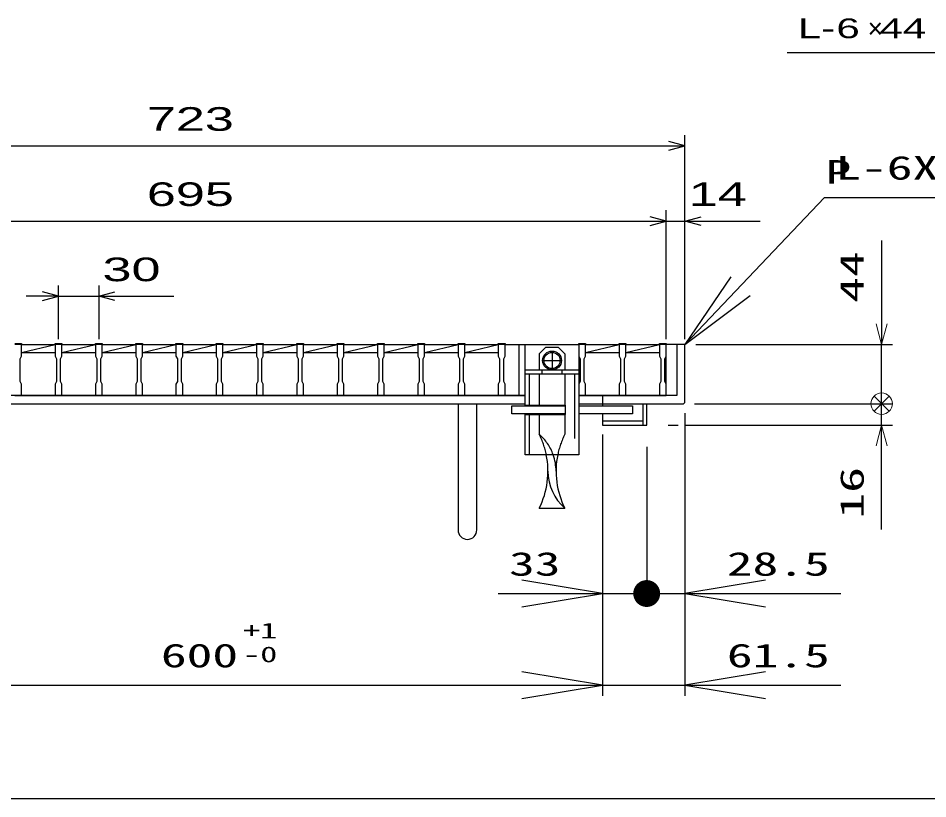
# Model space of a CAD drawing. Units: millimetres, scale not verified. Extents: x -1456 to 1389, y -1026 to 839.
# Drawn here: x -868 to -191, y -921 to -340 of the extents above; entities that cross this region are included whole.
import ezdxf
from ezdxf.enums import TextEntityAlignment as Align

# ---------------------------------------------------------------- set-up
doc = ezdxf.new("R2010")
doc.units = ezdxf.units.MM
doc.header["$LTSCALE"] = 8
doc.linetypes.add('CHAIN', pattern=[18.5, 12, -1.5, 3.5, -1.5])
doc.linetypes.add('DASHED', pattern=[7.5, 6, -1.5])
for name, color, linetype, lineweight in [('0_2', 150, 'Continuous', 25), ('16', 3, 'Continuous', 25), ('17', 2, 'Continuous', 25), ('19', 6, 'Continuous', 25), ('22', 4, 'Continuous', 25), ('29', 6, 'Continuous', 25)]:
    doc.layers.add(name, color=color, linetype=linetype, lineweight=lineweight)
doc.styles.add('ベクトル', font='')
doc.styles.add('ＭＳ ゴシック', font='')
doc.styles.get('ベクトル').set_extended_font_data('ベクトル')
doc.styles.get('ＭＳ ゴシック').set_extended_font_data('MS Gothic')

# ---------------------------------------------------------------- blocks, each defined once
blk = doc.blocks.new('open_arrow')
at = {"color": 0, "linetype": 'Continuous', "lineweight": -2}
blk.add_lwpolyline([(7.5, 1.25), (0, 0), (7.5, -1.25)], dxfattribs=at)
blk = doc.blocks.new('filled_dot')
at = {"color": 0, "linetype": 'Continuous', "lineweight": -2, "const_width": 1.25}
blk.add_lwpolyline([(-0.625, 0, 1), (0.625, 0, 1)], format="xyb", close=True, dxfattribs=at)

msp = doc.modelspace()

# ---------------------------------------------------------------- linework, layer by layer
at = {"layer": '0_2'}
msp.add_line((1388.8, -921.2), (-1379.2, -921.2), dxfattribs=at)
at = {"layer": '16'}
for p, q in [((-871, -582.3), (-866, -582.3)), ((-866, -582.3), (-866, -583)), ((-841, -583), (-841, -582.3)), ((-841, -582.3), (-836, -582.3)), ((-836, -582.3), (-836, -583)), ((-811, -583), (-811, -582.3)), ((-811, -582.3), (-806, -582.3)), ((-806, -582.3), (-806, -583)), ((-781, -583), (-781, -582.3)), ((-781, -582.3), (-776, -582.3)), ((-776, -582.3), (-776, -583)), ((-751, -583), (-751, -582.3)), ((-751, -582.3), (-746, -582.3)), ((-746, -582.3), (-746, -583)), ((-721, -583), (-721, -582.3)), ((-721, -582.3), (-716, -582.3)), ((-716, -582.3), (-716, -583)), ((-691, -583), (-691, -582.3)), ((-691, -582.3), (-686, -582.3)), ((-686, -582.3), (-686, -583)), ((-661, -583), (-661, -582.3)), ((-661, -582.3), (-656, -582.3)), ((-656, -582.3), (-656, -583)), ((-631, -583), (-631, -582.3)), ((-631, -582.3), (-626, -582.3)), ((-626, -582.3), (-626, -583)), ((-601, -583), (-601, -582.3)), ((-601, -582.3), (-596, -582.3)), ((-596, -582.3), (-596, -583)), ((-571, -583), (-571, -582.3)), ((-571, -582.3), (-566, -582.3)), ((-566, -582.3), (-566, -583)), ((-541, -583), (-541, -582.3)), ((-541, -582.3), (-536, -582.3)), ((-536, -582.3), (-536, -583)), ((-511, -583), (-511, -582.3)), ((-511, -582.3), (-506, -582.3)), ((-506, -582.3), (-506, -583)), ((-451, -583), (-451, -582.3)), ((-451, -582.3), (-446, -582.3)), ((-446, -582.3), (-446, -583)), ((-421, -583), (-421, -582.3)), ((-421, -582.3), (-416, -582.3)), ((-416, -582.3), (-416, -583)), ((-391, -583), (-391, -582.3)), ((-391, -582.3), (-386, -582.3)), ((-386, -582.3), (-386, -583)), ((-866, -583), (-871, -583)), ((-866, -591.5), (-866, -583)), ((-866, -583), (-841, -583)), ((-866, -589), (-841, -583)), ((-866, -589), (-841, -589)), ((-841, -583), (-841, -591.5)), ((-836, -583), (-841, -583)), ((-836, -591.5), (-836, -583)), ((-836, -583), (-811, -583)), ((-836, -589), (-811, -583)), ((-836, -589), (-811, -589)), ((-811, -583), (-811, -591.5)), ((-806, -583), (-811, -583)), ((-806, -591.5), (-806, -583)), ((-806, -583), (-781, -583)), ((-806, -589), (-781, -583)), ((-806, -589), (-781, -589)), ((-781, -583), (-781, -591.5)), ((-776, -583), (-781, -583)), ((-776, -591.5), (-776, -583)), ((-776, -583), (-751, -583)), ((-776, -589), (-751, -583)), ((-776, -589), (-751, -589)), ((-751, -583), (-751, -591.5)), ((-746, -583), (-751, -583)), ((-746, -591.5), (-746, -583)), ((-746, -583), (-721, -583)), ((-746, -589), (-721, -583)), ((-746, -589), (-721, -589)), ((-721, -583), (-721, -591.5)), ((-716, -583), (-721, -583)), ((-716, -591.5), (-716, -583)), ((-716, -583), (-691, -583)), ((-716, -589), (-691, -583)), ((-716, -589), (-691, -589)), ((-691, -583), (-691, -591.5)), ((-686, -583), (-691, -583)), ((-686, -591.5), (-686, -583)), ((-686, -583), (-661, -583)), ((-686, -589), (-661, -583)), ((-686, -589), (-661, -589)), ((-661, -583), (-661, -591.5)), ((-656, -583), (-661, -583)), ((-656, -591.5), (-656, -583)), ((-656, -583), (-631, -583)), ((-656, -589), (-631, -583)), ((-656, -589), (-631, -589)), ((-631, -583), (-631, -591.5)), ((-626, -583), (-631, -583)), ((-626, -591.5), (-626, -583)), ((-626, -583), (-601, -583)), ((-626, -589), (-601, -583)), ((-626, -589), (-601, -589)), ((-601, -583), (-601, -591.5)), ((-596, -583), (-601, -583)), ((-596, -591.5), (-596, -583)), ((-596, -583), (-571, -583)), ((-596, -589), (-571, -583)), ((-596, -589), (-571, -589)), ((-571, -583), (-571, -591.5)), ((-566, -583), (-571, -583)), ((-566, -591.5), (-566, -583)), ((-566, -583), (-541, -583)), ((-566, -589), (-541, -583)), ((-566, -589), (-541, -589)), ((-541, -583), (-541, -591.5)), ((-536, -583), (-541, -583)), ((-536, -591.5), (-536, -583)), ((-536, -583), (-511, -583)), ((-536, -589), (-511, -583)), ((-536, -589), (-511, -589)), ((-511, -583), (-511, -591.5)), ((-506, -583), (-511, -583)), ((-506, -591.5), (-506, -583)), ((-506, -583), (-481, -583)), ((-476, -583), (-451, -583)), ((-451, -583), (-451, -591.5)), ((-446, -583), (-451, -583)), ((-446, -591.5), (-446, -583)), ((-446, -583), (-421, -583)), ((-446, -589), (-421, -583)), ((-446, -589), (-421, -589)), ((-421, -583), (-421, -591.5)), ((-416, -583), (-421, -583)), ((-416, -591.5), (-416, -583)), ((-416, -583), (-391, -583)), ((-416, -589), (-391, -583)), ((-416, -589), (-391, -589)), ((-391, -583), (-391, -591.5)), ((-386, -583), (-391, -583)), ((-386, -591.5), (-386, -583)), ((-386, -621), (-386, -583)), ((-867, -593.5), (-866, -591.5)), ((-867, -610.5), (-867, -593.5)), ((-841, -591.5), (-840, -593.5)), ((-840, -593.5), (-840, -610.5)), ((-837, -593.5), (-836, -591.5)), ((-837, -610.5), (-837, -593.5)), ((-811, -591.5), (-810, -593.5)), ((-810, -593.5), (-810, -610.5)), ((-807, -593.5), (-806, -591.5)), ((-807, -610.5), (-807, -593.5)), ((-781, -591.5), (-780, -593.5)), ((-780, -593.5), (-780, -610.5)), ((-777, -593.5), (-776, -591.5)), ((-777, -610.5), (-777, -593.5)), ((-751, -591.5), (-750, -593.5)), ((-750, -593.5), (-750, -610.5)), ((-747, -593.5), (-746, -591.5)), ((-747, -610.5), (-747, -593.5)), ((-721, -591.5), (-720, -593.5)), ((-720, -593.5), (-720, -610.5)), ((-717, -593.5), (-716, -591.5)), ((-717, -610.5), (-717, -593.5)), ((-691, -591.5), (-690, -593.5)), ((-690, -593.5), (-690, -610.5)), ((-687, -593.5), (-686, -591.5)), ((-687, -610.5), (-687, -593.5)), ((-661, -591.5), (-660, -593.5)), ((-660, -593.5), (-660, -610.5)), ((-657, -593.5), (-656, -591.5)), ((-657, -610.5), (-657, -593.5)), ((-631, -591.5), (-630, -593.5)), ((-630, -593.5), (-630, -610.5)), ((-627, -593.5), (-626, -591.5)), ((-627, -610.5), (-627, -593.5)), ((-601, -591.5), (-600, -593.5)), ((-600, -593.5), (-600, -610.5)), ((-597, -593.5), (-596, -591.5)), ((-597, -610.5), (-597, -593.5)), ((-571, -591.5), (-570, -593.5)), ((-570, -593.5), (-570, -610.5)), ((-567, -593.5), (-566, -591.5)), ((-567, -610.5), (-567, -593.5)), ((-541, -591.5), (-540, -593.5)), ((-540, -593.5), (-540, -610.5)), ((-537, -593.5), (-536, -591.5)), ((-537, -610.5), (-537, -593.5)), ((-511, -591.5), (-510, -593.5)), ((-510, -593.5), (-510, -610.5)), ((-507, -593.5), (-506, -591.5)), ((-507, -610.5), (-507, -593.5)), ((-451, -591.5), (-450, -593.5)), ((-450, -593.5), (-450, -610.5)), ((-447, -593.5), (-446, -591.5)), ((-447, -610.5), (-447, -593.5)), ((-421, -591.5), (-420, -593.5)), ((-420, -593.5), (-420, -610.5)), ((-417, -593.5), (-416, -591.5)), ((-417, -610.5), (-417, -593.5)), ((-391, -591.5), (-390, -593.5)), ((-390, -593.5), (-390, -610.5)), ((-387, -593.5), (-386, -591.5)), ((-387, -610.5), (-387, -593.5)), ((-866, -612.5), (-867, -610.5)), ((-866, -621), (-866, -612.5)), ((-840, -610.5), (-841, -612.5)), ((-841, -612.5), (-841, -621)), ((-836, -612.5), (-837, -610.5)), ((-836, -621), (-836, -612.5)), ((-810, -610.5), (-811, -612.5)), ((-811, -612.5), (-811, -621)), ((-806, -612.5), (-807, -610.5)), ((-806, -621), (-806, -612.5)), ((-780, -610.5), (-781, -612.5)), ((-781, -612.5), (-781, -621)), ((-776, -612.5), (-777, -610.5)), ((-776, -621), (-776, -612.5)), ((-750, -610.5), (-751, -612.5)), ((-751, -612.5), (-751, -621)), ((-746, -612.5), (-747, -610.5)), ((-746, -621), (-746, -612.5)), ((-720, -610.5), (-721, -612.5)), ((-721, -612.5), (-721, -621)), ((-716, -612.5), (-717, -610.5)), ((-716, -621), (-716, -612.5)), ((-690, -610.5), (-691, -612.5)), ((-691, -612.5), (-691, -621)), ((-686, -612.5), (-687, -610.5)), ((-686, -621), (-686, -612.5)), ((-660, -610.5), (-661, -612.5)), ((-661, -612.5), (-661, -621)), ((-656, -612.5), (-657, -610.5)), ((-656, -621), (-656, -612.5)), ((-630, -610.5), (-631, -612.5)), ((-631, -612.5), (-631, -621)), ((-626, -612.5), (-627, -610.5)), ((-626, -621), (-626, -612.5)), ((-600, -610.5), (-601, -612.5)), ((-601, -612.5), (-601, -621)), ((-596, -612.5), (-597, -610.5)), ((-596, -621), (-596, -612.5)), ((-570, -610.5), (-571, -612.5)), ((-571, -612.5), (-571, -621)), ((-566, -612.5), (-567, -610.5)), ((-566, -621), (-566, -612.5)), ((-540, -610.5), (-541, -612.5)), ((-541, -612.5), (-541, -621)), ((-536, -612.5), (-537, -610.5)), ((-536, -621), (-536, -612.5)), ((-510, -610.5), (-511, -612.5)), ((-511, -612.5), (-511, -621)), ((-506, -612.5), (-507, -610.5)), ((-506, -621), (-506, -612.5)), ((-450, -610.5), (-451, -612.5)), ((-451, -612.5), (-451, -621)), ((-446, -612.5), (-447, -610.5)), ((-446, -621), (-446, -612.5)), ((-420, -610.5), (-421, -612.5)), ((-421, -612.5), (-421, -621)), ((-416, -612.5), (-417, -610.5)), ((-416, -621), (-416, -612.5)), ((-390, -610.5), (-391, -612.5)), ((-391, -612.5), (-391, -621)), ((-386, -612.5), (-387, -610.5)), ((-386, -621), (-386, -612.5)), ((-871, -621), (-866, -621)), ((-866, -621), (-841, -621)), ((-841, -621), (-836, -621)), ((-836, -621), (-811, -621)), ((-811, -621), (-806, -621)), ((-806, -621), (-781, -621)), ((-781, -621), (-776, -621)), ((-776, -621), (-751, -621)), ((-751, -621), (-746, -621)), ((-746, -621), (-721, -621)), ((-721, -621), (-716, -621)), ((-716, -621), (-691, -621)), ((-691, -621), (-686, -621)), ((-686, -621), (-661, -621)), ((-661, -621), (-656, -621)), ((-656, -621), (-631, -621)), ((-631, -621), (-626, -621)), ((-626, -621), (-601, -621)), ((-601, -621), (-596, -621)), ((-596, -621), (-571, -621)), ((-571, -621), (-566, -621)), ((-566, -621), (-541, -621)), ((-541, -621), (-536, -621)), ((-536, -621), (-511, -621)), ((-511, -621), (-506, -621)), ((-506, -621), (-491, -621)), ((-451, -621), (-446, -621)), ((-446, -621), (-421, -621)), ((-421, -621), (-416, -621)), ((-416, -621), (-391, -621)), ((-391, -621), (-386, -621))]:
    msp.add_line(p, q, dxfattribs=at)
at = {"layer": '17', "color": 3}
for p, q in [((-495.5, -621), (-495.5, -583)), ((-491, -605), (-491, -583)), ((-491, -583), (-451, -583)), ((-451, -583), (-451, -605)), ((-491, -601.8), (-451, -601.8)), ((-478.5, -601.8), (-478.5, -605)), ((-463.5, -605), (-463.5, -601.8)), ((-451, -605), (-491, -605)), ((-491, -628.5), (-491, -605)), ((-451, -605), (-451, -665)), ((-491, -628), (-461, -628)), ((-487.8, -628), (-487.8, -628.5)), ((-461, -635), (-461, -628)), ((-491, -665), (-491, -634.5)), ((-491, -635), (-461, -635)), ((-487.8, -634.5), (-487.8, -635)), ((-451, -665), (-491, -665))]:
    msp.add_line(p, q, dxfattribs=at)
at = {"layer": '17'}
for p, q in [((-475.5, -584.8), (-480.5, -589.8)), ((-475.5, -584.8), (-466.5, -584.8)), ((-466.5, -584.8), (-461.5, -589.8)), ((-480.5, -589.8), (-480.5, -601.8)), ((-461.5, -589.8), (-461.5, -601.8)), ((-501, -634.5), (-501, -628.5)), ((-501, -628.5), (-461, -628.5)), ((-451, -628.5), (-411, -628.5)), ((-411, -628.5), (-411, -634.5)), ((-461, -634.5), (-501, -634.5)), ((-411, -634.5), (-451, -634.5)), ((-480.5, -704.8), (-461.5, -704.8))]:
    msp.add_line(p, q, dxfattribs=at)
at = {"layer": '17', "color": 33, "linetype": 'CHAIN'}
for p, q in [((-471, -588.2), (-471, -601.4)), ((-477.6, -594.8), (-464.4, -594.8))]:
    msp.add_line(p, q, dxfattribs=at)
at = {"layer": '17', "color": 3, "linetype": 'DASHED'}
for p, q in [((-487.8, -628), (-487.8, -605)), ((-454.2, -605), (-454.2, -665)), ((-487.8, -665), (-487.8, -635))]:
    msp.add_line(p, q, dxfattribs=at)
at = {"layer": '17', "linetype": 'DASHED'}
for p, q in [((-480.5, -605), (-480.5, -628.5)), ((-461.5, -605), (-461.5, -628.5)), ((-480.5, -634.5), (-480.5, -649.8)), ((-461.5, -634.5), (-461.5, -649.8))]:
    msp.add_line(p, q, dxfattribs=at)
at = {"layer": '17', "color": 7}
msp.add_circle((-471, -594.8), 7, dxfattribs=at)
at = {"layer": '17'}
msp.add_circle((-471, -594.8), 6, dxfattribs=at)
at = {"layer": '17', "linetype": 'DASHED'}
for centre, radius, start, end in [((-535.423, -677.3), 61.423, 11.55161, 26.59714), ((-504.5, -677.3), 36.5, 19.69337, 48.88791), ((-406.577, -677.3), 61.423, 153.40286, 168.44839)]:
    msp.add_arc(centre, radius, start, end, dxfattribs=at)
at = {"layer": '17'}
for centre, radius, start, end in [((-535.423, -677.3), 61.423, 333.40286, 11.55161), ((-504.5, -677.3), 36.5, 0, 19.69337), ((-406.577, -677.3), 61.423, 168.44839, 206.59714), ((-437.5, -677.3), 36.5, 180, 228.88791)]:
    msp.add_arc(centre, radius, start, end, dxfattribs=at)
at = {"layer": '19'}
for p, q in [((-372, -583), (-386, -583)), ((-378, -583), (-378, -621)), ((-372, -626), (-372, -583)), ((-491, -621), (-1089, -621)), ((-378, -621), (-451, -621)), ((-433.5, -621), (-433.5, -627)), ((-1094, -627), (-491, -627)), ((-541, -627), (-541, -721)), ((-527, -721), (-527, -627)), ((-451, -627), (-373, -627)), ((-433.5, -627), (-433.5, -628.5)), ((-403.5, -627), (-403.5, -643)), ((-400.5, -643), (-400.5, -627)), ((-373, -627), (-372, -626)), ((-433.5, -634.5), (-433.5, -643)), ((-433.5, -643), (-400.5, -643))]:
    msp.add_line(p, q, dxfattribs=at)
msp.add_arc((-534, -721), 7, 180, 0, dxfattribs=at)
at = {"layer": '22'}
for p, q in [((-296, -365.5), (-136, -365.5)), ((-372, -435), (-384, -431.8)), ((-372, -579), (-372, -427)), ((-1095, -435), (-372, -435)), ((-384, -438.2), (-372, -435)), ((-386, -579), (-386, -483)), ((-372, -579), (-372, -483)), ((-1081, -491), (-386, -491)), ((-386, -491), (-398, -487.8)), ((-398, -494.2), (-386, -491)), ((-386, -491), (-372, -491)), ((-372, -491), (-360, -487.8)), ((-360, -494.2), (-372, -491)), ((-372, -491), (-316, -491)), ((-225.591, -505.418), (-225.591, -583)), ((-838.5, -579), (-838.5, -539)), ((-808.5, -539), (-808.5, -579)), ((-838.5, -547), (-862.5, -547)), ((-838.5, -547), (-850.5, -543.8)), ((-850.5, -550.2), (-838.5, -547)), ((-838.5, -547), (-808.5, -547)), ((-808.5, -547), (-796.5, -543.8)), ((-796.5, -550.2), (-808.5, -547)), ((-808.5, -547), (-752.5, -547)), ((-364, -583), (-217.591, -583)), ((-225.591, -627), (-225.591, -583)), ((-365, -627), (-217.591, -627)), ((-225.591, -643), (-225.591, -627)), ((-372, -634), (-372, -844.581)), ((-372, -634), (-372, -776.352)), ((-384.5, -643), (-376.96, -643)), ((-372, -643), (-217.591, -643)), ((-225.591, -720.582), (-225.591, -643)), ((-433.5, -650), (-433.5, -776.352)), ((-400.5, -659), (-400.5, -776.352)), ((-400.5, -659), (-400.5, -776.352)), ((-433.5, -668.956), (-433.5, -844.581)), ((-433.5, -668.956), (-433.5, -844.581)), ((-511.082, -768.352), (-372, -768.352)), ((-433.5, -768.352), (-256.018, -768.352)), ((-1033.5, -836.581), (-433.5, -836.581)), ((-433.5, -836.581), (-256.018, -836.581))]:
    msp.add_line(p, q, dxfattribs=at)
at = {"layer": '22', "lineweight": 13}
for p, q in [((-229.732, -567.545), (-225.591, -583)), ((-225.591, -583), (-221.45, -567.545)), ((-231.248, -621.343), (-219.935, -632.657)), ((-219.935, -621.343), (-231.248, -632.657)), ((-225.591, -643), (-229.732, -658.455)), ((-221.45, -658.455), (-225.591, -643))]:
    msp.add_line(p, q, dxfattribs=at)
at = {"layer": '22'}
msp.add_lwpolyline([(-372, -583), (-268.056, -473.439), (-40.856, -473.439)], dxfattribs=at)
at = {"layer": '22', "lineweight": 13}
msp.add_circle((-225.591, -627), 8, dxfattribs=at)
at = {"layer": '29'}
msp.add_line((-403.5, -640), (-433.563, -640), dxfattribs=at)

# ---------------------------------------------------------------- block references
at = {"layer": '22', "xscale": 8, "yscale": 8}
for p, rotation in [((-372, -583), 46.5), ((-433.5, -768.352), 180), ((-433.5, -836.581), 180)]:
    msp.add_blockref('open_arrow', p, dxfattribs=dict(at, rotation=rotation))
for name, p in [('filled_dot', (-400.5, -768.352)), ('open_arrow', (-372, -768.352)), ('open_arrow', (-372, -836.581))]:
    msp.add_blockref(name, p, dxfattribs=at)

# ---------------------------------------------------------------- texts
at = {"layer": '22', "color": 2, "style": 'ベクトル'}
for s, height, width, p in [('L-', 14.66, 1.6, (-288, -347.5)), (' 6 ', 14.66, 1.6, (-268, -347.5)), (' 44 ', 14.66, 1.6, (-236, -347.5)), (' 723 ', 17.6, 1.65, (-783.5, -415)), (' 695 ', 17.6, 1.65, (-783.5, -471)), (' 14 ', 17.6, 1.65, (-380, -471)), (' 30 ', 17.6, 1.65, (-816.5, -527))]:
    msp.add_text(s, height=height, dxfattribs=dict(at, width=width)).set_placement(p, align=Align.MIDDLE_LEFT)
msp.add_text('×', height=14.66, dxfattribs=at).set_placement((-236, -347.5), align=Align.MIDDLE_LEFT)
at = {"layer": '22', "color": 2, "style": 'ＭＳ ゴシック', "width": 1.6}
for s, height, p in [('P', 17.6, (-257.811, -454.423)), ('+1', 11.73, (-688.29, -795.959)), ('-0', 11.73, (-688.29, -813.662))]:
    msp.add_text(s, height=height, dxfattribs=at).set_placement(p, align=Align.MIDDLE_CENTER)
at = {"layer": '22', "style": 'ＭＳ ゴシック', "width": 1.6}
for s, p in [('L-6X44X61.5', (-260.056, -465.439)), ('28.5', (-340.818, -760.352)), ('61.5', (-340.818, -828.581))]:
    msp.add_text(s, height=17.6, dxfattribs=at).set_placement(p, align=Align.BOTTOM_LEFT)
at = {"layer": '22', "color": 2, "style": 'ＭＳ ゴシック', "width": 1.6}
msp.add_text('44', height=17.6, rotation=90, dxfattribs=at).set_placement((-233.591, -551.818), align=Align.BOTTOM_LEFT)
msp.add_text('16', height=17.6, rotation=90, dxfattribs=at).set_placement((-233.591, -674.182), align=Align.BOTTOM_RIGHT)
at = {"layer": '22', "style": 'ＭＳ ゴシック', "width": 1.6}
msp.add_text('33', height=17.6, dxfattribs=at).set_placement((-464.682, -760.352), align=Align.BOTTOM_RIGHT)
msp.add_text('600', height=17.6, dxfattribs=at).set_placement((-733.5, -828.581), align=Align.BOTTOM_CENTER)

doc.saveas('drawing.dxf')
